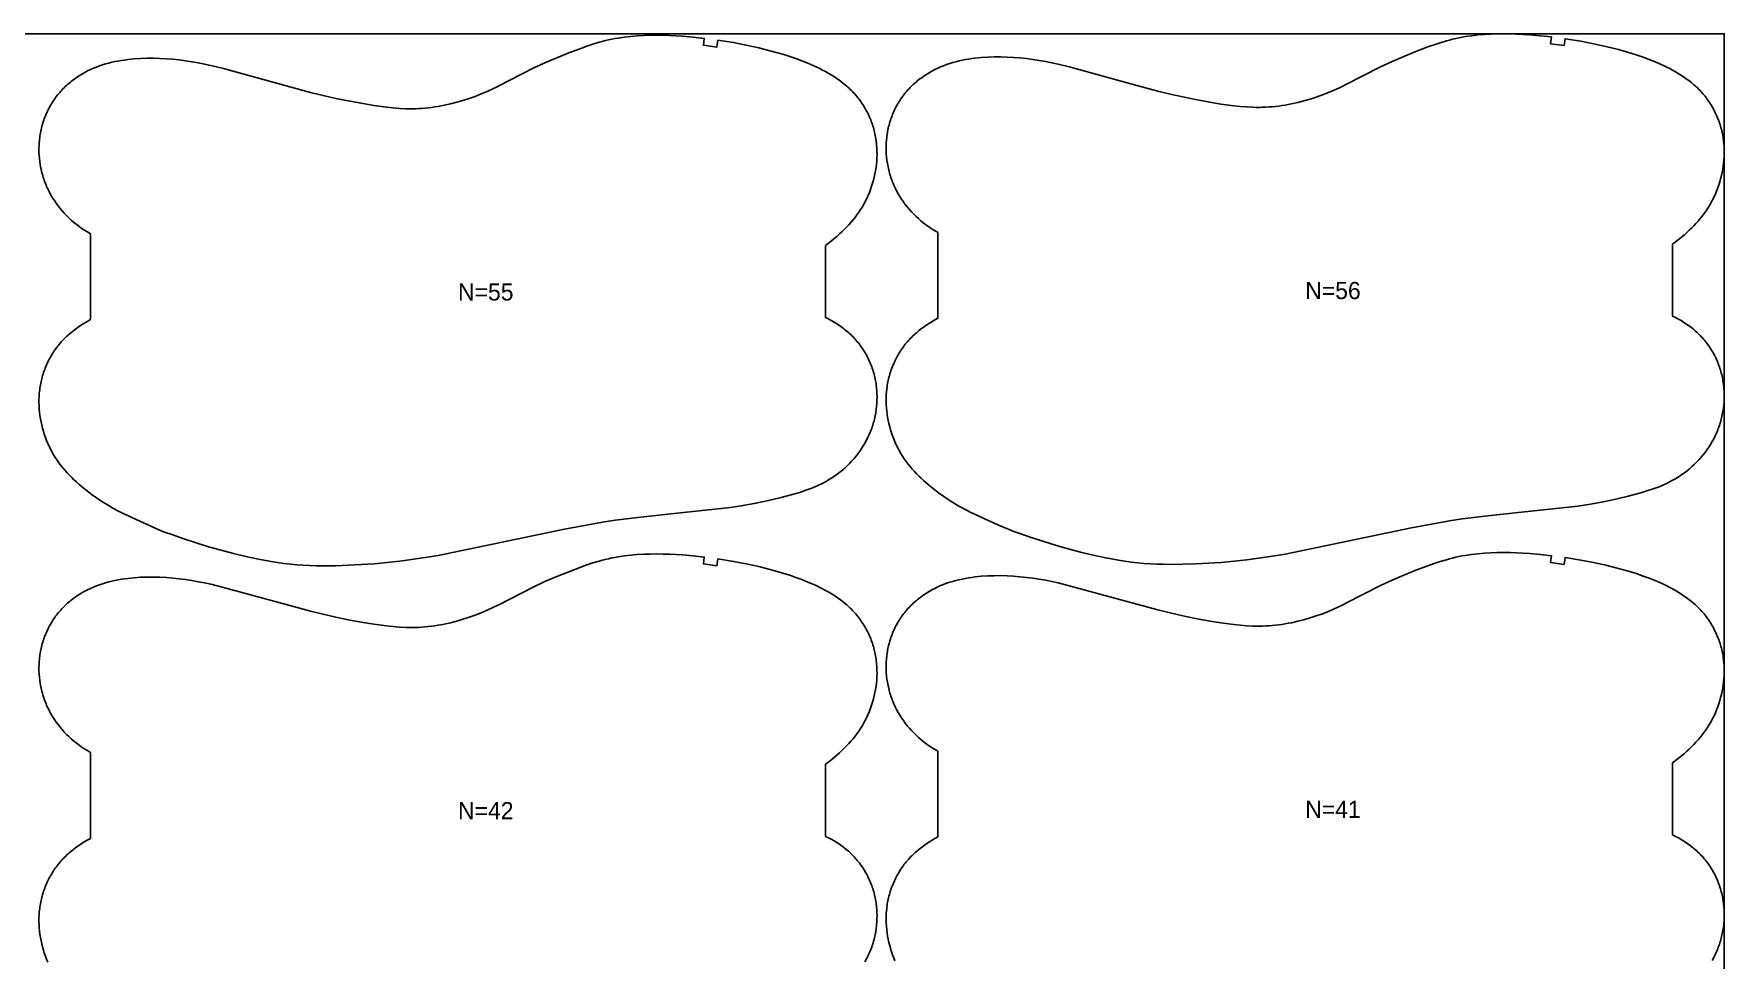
# Model space of a CAD drawing. Header units: inches. Extents: x 0 to 1973, y 0 to 1058.
# Drawn here: x 1480.8 to 1972.8, y 788.7 to 1058.3 of the extents above; entities that cross this region are included whole.
import ezdxf

# ---------------------------------------------------------------- set-up
doc = ezdxf.new("R2010")
doc.units = ezdxf.units.IN

msp = doc.modelspace()

# ---------------------------------------------------------------- linework, layer by layer
at = {"layer": '1'}
for points in [[(0.5, 0), (1972.8415, 0), (1972.8415, 1058.3472), (0.5, 1058.3472), (0.5, 0)], [(1959.0897, 998.082), (1957.8415, 997.1251), (1957.8415, 976.1554), (1958.6773, 975.7524), (1959.5091, 975.3176), (1960.3264, 974.8553), (1961.1278, 974.3658), (1961.912, 973.8492), (1962.2973, 973.5809), (1962.6778, 973.3058), (1963.0533, 973.0242), (1963.4237, 972.7359), (1963.7888, 972.441), (1964.1484, 972.1395), (1964.5024, 971.8316), (1964.8506, 971.5171), (1965.1929, 971.1962), (1965.529, 970.8688), (1965.8589, 970.5351), (1966.1824, 970.1951), (1966.4993, 969.8489), (1966.8096, 969.4968), (1967.1132, 969.1387), (1967.4099, 968.775), (1967.6996, 968.4057), (1967.9822, 968.0309), (1968.2576, 967.6508), (1968.5258, 967.2655), (1968.7864, 966.8751), (1969.0395, 966.4799), (1969.285, 966.0799), (1969.5227, 965.6752), (1969.7524, 965.2661), (1969.9742, 964.8525), (1970.1879, 964.4348), (1970.3934, 964.013), (1970.5908, 963.5873), (1970.7799, 963.1579), (1970.9609, 962.7249), (1971.1337, 962.2885), (1971.2982, 961.849), (1971.4545, 961.4064), (1971.6025, 960.961), (1971.7422, 960.5128), (1971.8735, 960.0621), (1971.9966, 959.6091), (1972.1113, 959.1539), (1972.2176, 958.6967), (1972.3155, 958.2376), (1972.405, 957.7769), (1972.4861, 957.3146), (1972.5588, 956.851), (1972.6231, 956.3862), (1972.6791, 955.9203), (1972.7268, 955.4534), (1972.7662, 954.9858), (1972.7973, 954.5175), (1972.8202, 954.0487), (1972.8415, 953.1102), (1972.8302, 952.1713), (1972.7866, 951.2333), (1972.7109, 950.2972), (1972.6033, 949.3641), (1972.464, 948.4354), (1972.2928, 947.5121), (1972.0899, 946.5955), (1971.9766, 946.14), (1971.8553, 945.6866), (1971.7261, 945.2355), (1971.589, 944.7868), (1971.444, 944.3406), (1971.2911, 943.8971), (1971.1303, 943.4565), (1970.9615, 943.0189), (1970.7849, 942.5843), (1970.6005, 942.1531), (1970.4085, 941.7251), (1970.2089, 941.3005), (1969.7876, 940.4621), (1969.3376, 939.6384), (1968.8597, 938.8302), (1968.3551, 938.0383), (1967.8245, 937.2633), (1967.269, 936.5061), (1966.6895, 935.7674), (1966.0867, 935.0477), (1965.4614, 934.3476), (1964.8142, 933.6677), (1964.1459, 933.0085), (1963.4572, 932.3707), (1962.7488, 931.7547), (1962.0214, 931.1612), (1961.2758, 930.5906), (1960.5128, 930.0433), (1959.7335, 929.5195), (1958.9387, 929.0195), (1958.1294, 928.5434), (1957.8415, 928.3854), (1957.3065, 928.0917), (1956.4709, 927.6644), (1955.6236, 927.2619), (1954.7656, 926.884), (1953.8979, 926.5288), (1953.0218, 926.1941), (1952.1383, 925.8778), (1950.3539, 925.2909), (1948.5538, 924.7503), (1944.931, 923.7591), (1941.2824, 922.8765), (1937.6083, 922.1005), (1933.9117, 921.4409), (1930.1965, 920.901), (1911.9764, 918.9063), (1904.0675, 918.0405), (1896.612, 917.1452), (1892.9028, 916.5647), (1881.8213, 914.5419), (1845.0537, 906.9162), (1841.3497, 906.3013), (1833.911, 905.2676), (1830.1801, 904.8446), (1826.4409, 904.5024), (1822.6952, 904.2391), (1818.9452, 904.05), (1815.1919, 903.9363), (1811.4366, 903.9063), (1809.5592, 903.9318), (1807.6829, 903.9901), (1805.808, 904.0852), (1803.9354, 904.2183), (1802.0661, 904.3902), (1800.2009, 904.6016), (1798.3405, 904.8527), (1796.4853, 905.1407), (1792.791, 905.8148), (1789.1191, 906.5998), (1785.4686, 907.4789), (1780.0765, 908.9343), (1778.2293, 909.4743), (1771.0722, 911.7482), (1767.5227, 912.977), (1765.7622, 913.6289), (1764.0161, 914.3158), (1762.2863, 915.0423), (1757.1545, 917.3648), (1753.8583, 918.9063), (1753.7507, 918.9567), (1752.0689, 919.7902), (1750.4129, 920.6708), (1749.5972, 921.1335), (1748.7901, 921.6114), (1747.2015, 922.6102), (1745.646, 923.6618), (1744.1228, 924.7609), (1743.8803, 924.9467), (1742.632, 925.9036), (1741.1786, 927.0925), (1740.4676, 927.7056), (1739.7682, 928.3316), (1739.0811, 928.9712), (1738.4069, 929.6249), (1737.7466, 930.2932), (1737.1017, 930.9763), (1736.4737, 931.6747), (1735.8643, 932.3888), (1735.275, 933.1189), (1734.7076, 933.8654), (1734.1635, 934.6286), (1733.6445, 935.4089), (1733.1518, 936.2064), (1732.6857, 937.0202), (1732.2461, 937.8491), (1731.833, 938.6922), (1731.4463, 939.5481), (1731.0859, 940.4158), (1730.752, 941.2942), (1730.4443, 942.182), (1730.1629, 943.0783), (1729.9082, 943.9823), (1729.6805, 944.8932), (1729.4803, 945.8103), (1729.3081, 946.7329), (1729.1641, 947.6603), (1729.049, 948.5917), (1728.963, 949.5264), (1728.9066, 950.4637), (1728.8803, 951.4024), (1728.8847, 952.3414), (1728.9203, 953.2796), (1728.9877, 954.2158), (1729.0335, 954.6827), (1729.0874, 955.1488), (1729.1496, 955.6137), (1729.22, 956.0774), (1729.2987, 956.5398), (1729.3859, 957.0006), (1729.4815, 957.4598), (1729.5856, 957.9172), (1729.698, 958.3727), (1729.8188, 958.826), (1729.9478, 959.2771), (1730.085, 959.7259), (1730.2303, 960.1721), (1730.3837, 960.6157), (1730.5452, 961.0565), (1730.7146, 961.4943), (1730.8919, 961.929), (1731.077, 962.3605), (1731.27, 962.7886), (1731.4707, 963.2132), (1731.6791, 963.6341), (1731.8951, 964.0512), (1732.1186, 964.4644), (1732.3497, 964.8734), (1732.5881, 965.2782), (1732.8339, 965.6785), (1733.087, 966.0743), (1733.3472, 966.4653), (1733.6145, 966.8514), (1733.8888, 967.2325), (1734.1701, 967.6083), (1734.4583, 967.9788), (1734.7532, 968.3437), (1735.0549, 968.703), (1735.3632, 969.0564), (1735.678, 969.4038), (1735.9994, 969.745), (1736.3271, 970.0799), (1736.6612, 970.4084), (1737.0013, 970.7306), (1737.3473, 971.0465), (1737.6989, 971.3563), (1738.418, 971.958), (1739.1567, 972.5368), (1739.9131, 973.0937), (1740.6853, 973.6295), (1741.4714, 974.1454), (1742.2695, 974.6423), (1743.0778, 975.121), (1743.8803, 975.5736), (1743.8803, 1000.5638), (1743.5924, 1000.7218), (1742.7831, 1001.1979), (1741.9883, 1001.6979), (1741.2089, 1002.2217), (1740.446, 1002.769), (1739.7004, 1003.3396), (1738.973, 1003.9331), (1738.2646, 1004.5491), (1737.5758, 1005.1869), (1736.9075, 1005.8461), (1736.2604, 1006.526), (1735.635, 1007.2261), (1735.0323, 1007.9458), (1734.4528, 1008.6845), (1733.8973, 1009.4417), (1733.3667, 1010.2167), (1732.862, 1011.0086), (1732.3842, 1011.8168), (1731.9342, 1012.6405), (1731.5129, 1013.4789), (1731.3133, 1013.9035), (1731.1212, 1014.3315), (1730.9368, 1014.7627), (1730.7602, 1015.1973), (1730.5915, 1015.6349), (1730.4307, 1016.0755), (1730.2778, 1016.519), (1730.1327, 1016.9652), (1729.9956, 1017.4139), (1729.8665, 1017.865), (1729.7452, 1018.3184), (1729.6318, 1018.7739), (1729.429, 1019.6905), (1729.2578, 1020.6138), (1729.1184, 1021.5425), (1729.0109, 1022.4756), (1728.9352, 1023.4117), (1728.8916, 1024.3497), (1728.8803, 1025.2886), (1728.9016, 1026.2271), (1728.9245, 1026.6959), (1728.9556, 1027.1642), (1728.995, 1027.6318), (1729.0426, 1028.0987), (1729.0986, 1028.5646), (1729.1629, 1029.0294), (1729.2356, 1029.493), (1729.3167, 1029.9553), (1729.4062, 1030.416), (1729.5042, 1030.8751), (1729.6105, 1031.3323), (1729.7252, 1031.7875), (1729.8482, 1032.2405), (1729.9796, 1032.6912), (1730.1193, 1033.1394), (1730.2673, 1033.5848), (1730.4236, 1034.0274), (1730.5881, 1034.4669), (1730.7608, 1034.9033), (1730.9418, 1035.3363), (1731.131, 1035.7657), (1731.3284, 1036.1914), (1731.5339, 1036.6132), (1731.7475, 1037.0309), (1731.9693, 1037.4445), (1732.1991, 1037.8536), (1732.4368, 1038.2583), (1732.6822, 1038.6583), (1732.9353, 1039.0535), (1733.196, 1039.4439), (1733.4641, 1039.8292), (1733.7395, 1040.2093), (1734.0222, 1040.5841), (1734.3119, 1040.9534), (1734.6086, 1041.3171), (1734.9121, 1041.6752), (1735.2225, 1042.0273), (1735.5394, 1042.3735), (1735.8629, 1042.7135), (1736.1927, 1043.0472), (1736.5289, 1043.3746), (1736.8711, 1043.6955), (1737.2194, 1044.01), (1737.5734, 1044.3179), (1737.933, 1044.6194), (1738.2981, 1044.9143), (1738.6685, 1045.2026), (1739.044, 1045.4842), (1739.4245, 1045.7593), (1739.8097, 1046.0276), (1740.594, 1046.5442), (1741.3954, 1047.0337), (1742.2126, 1047.496), (1743.0444, 1047.9308), (1743.8897, 1048.3383), (1744.7475, 1048.719), (1745.6166, 1049.073), (1746.4961, 1049.4007), (1747.3849, 1049.7024), (1748.282, 1049.9783), (1749.1864, 1050.2289), (1750.097, 1050.4544), (1751.0132, 1050.6562), (1751.9342, 1050.8353), (1752.8596, 1050.9931), (1753.7884, 1051.1309), (1754.7202, 1051.2499), (1756.5899, 1051.4367), (1758.464, 1051.5621), (1760.3403, 1051.6288), (1762.2173, 1051.6378), (1764.0935, 1051.5902), (1765.9676, 1051.4877), (1767.8385, 1051.3339), (1769.7055, 1051.1333), (1771.5679, 1050.89), (1773.4246, 1050.6076), (1775.2747, 1050.2861), (1777.1172, 1049.9249), (1778.9509, 1049.5233), (1782.5926, 1048.6114), (1801.8986, 1043.3472), (1807.9524, 1041.6965), (1811.5983, 1040.7976), (1815.2602, 1039.9664), (1818.9381, 1039.2092), (1822.6297, 1038.5226), (1826.3337, 1037.9089), (1830.0542, 1037.4026), (1831.9221, 1037.2039), (1833.7942, 1037.0533), (1835.6689, 1036.9613), (1836.6068, 1036.9405), (1837.5449, 1036.9384), (1838.483, 1036.9559), (1839.4206, 1036.9929), (1840.3575, 1037.0491), (1841.2932, 1037.1241), (1842.2274, 1037.2176), (1843.1596, 1037.329), (1844.0896, 1037.4582), (1845.017, 1037.6046), (1845.9413, 1037.768), (1846.8625, 1037.9478), (1848.6949, 1038.3549), (1850.5133, 1038.8222), (1852.3167, 1039.3458), (1854.1039, 1039.9227), (1855.873, 1040.5523), (1857.6219, 1041.235), (1859.3484, 1041.9708), (1861.0519, 1042.7577), (1862.2527, 1043.3472), (1862.7369, 1043.5849), (1872.764, 1048.7205), (1876.1713, 1050.2974), (1879.6203, 1051.7828), (1883.0995, 1053.194), (1886.6115, 1054.5233), (1888.3821, 1055.151), (1890.1646, 1055.7423), (1891.9614, 1056.285), (1892.8658, 1056.5343), (1893.7746, 1056.7669), (1894.688, 1056.9815), (1895.6055, 1057.1782), (1896.5269, 1057.3576), (1897.4516, 1057.5201), (1899.3093, 1057.7963), (1901.1751, 1058.0104), (1903.046, 1058.1667), (1904.9203, 1058.2707), (1906.7969, 1058.3289), (1908.6746, 1058.3472), (1910.5522, 1058.3308), (1912.429, 1058.2801), (1914.3044, 1058.1942), (1916.1775, 1058.0726), (1919.3667, 1057.7858), (1922.5488, 1057.4213), (1922.3029, 1055.4364), (1926.2319, 1054.9148), (1926.514, 1056.8948), (1931.0725, 1056.1776), (1934.7615, 1055.4776), (1938.4276, 1054.6662), (1942.0667, 1053.7425), (1945.6746, 1052.702), (1947.4652, 1052.1354), (1949.2434, 1051.5321), (1951.006, 1050.8861), (1952.7495, 1050.1912), (1954.4702, 1049.4417), (1955.3206, 1049.045), (1956.1638, 1048.633), (1956.9991, 1048.2051), (1957.826, 1047.7607), (1958.6439, 1047.2994), (1959.4523, 1046.8207), (1960.2504, 1046.3238), (1961.0365, 1045.8079), (1961.8087, 1045.2721), (1962.565, 1044.7152), (1963.3037, 1044.1364), (1964.0228, 1043.5347), (1964.3745, 1043.2249), (1964.7204, 1042.909), (1965.0606, 1042.5868), (1965.3946, 1042.2583), (1965.7224, 1041.9234), (1966.0437, 1041.5822), (1966.3586, 1041.2348), (1966.6669, 1040.8814), (1966.9685, 1040.5221), (1967.2635, 1040.1572), (1967.5516, 1039.7867), (1967.8329, 1039.4109), (1968.1073, 1039.0298), (1968.3746, 1038.6437), (1968.6348, 1038.2527), (1968.8879, 1037.8569), (1969.1336, 1037.4566), (1969.3721, 1037.0518), (1969.6031, 1036.6428), (1969.8267, 1036.2296), (1970.0427, 1035.8125), (1970.2511, 1035.3916), (1970.4518, 1034.967), (1970.6447, 1034.5389), (1970.8299, 1034.1074), (1971.0072, 1033.6727), (1971.1766, 1033.2349), (1971.338, 1032.7941), (1971.4915, 1032.3505), (1971.6368, 1031.9043), (1971.774, 1031.4555), (1971.903, 1031.0044), (1972.0237, 1030.5511), (1972.1362, 1030.0956), (1972.2402, 1029.6382), (1972.3359, 1029.179), (1972.423, 1028.7182), (1972.5018, 1028.2558), (1972.5722, 1027.7921), (1972.6343, 1027.3272), (1972.6883, 1026.8611), (1972.734, 1026.3942), (1972.8014, 1025.458), (1972.837, 1024.5198), (1972.8415, 1023.5808), (1972.8152, 1022.6421), (1972.7588, 1021.7048), (1972.6728, 1020.7701), (1972.5576, 1019.8387), (1972.4137, 1018.9113), (1972.2414, 1017.9887), (1972.0413, 1017.0716), (1971.8136, 1016.1607), (1971.5589, 1015.2568), (1971.2775, 1014.3604), (1970.9698, 1013.4726), (1970.6358, 1012.5942), (1970.2755, 1011.7265), (1969.8888, 1010.8706), (1969.4757, 1010.0275), (1969.0361, 1009.1986), (1968.57, 1008.3848), (1968.0773, 1007.5873), (1967.5582, 1006.807), (1967.0142, 1006.0438), (1966.4467, 1005.2973), (1965.8575, 1004.5672), (1965.248, 1003.8531), (1964.6201, 1003.1547), (1963.9751, 1002.4716), (1963.3148, 1001.8033), (1962.6407, 1001.1496), (1961.9535, 1000.51), (1961.2541, 999.884), (1959.0897, 998.082)], [(1712.4694, 997.6757), (1711.2212, 996.7188), (1711.2212, 975.7491), (1712.057, 975.346), (1712.8888, 974.9112), (1713.7061, 974.449), (1714.5075, 973.9595), (1715.2917, 973.4429), (1715.677, 973.1745), (1716.0575, 972.8995), (1716.433, 972.6178), (1716.8034, 972.3295), (1717.1685, 972.0346), (1717.5281, 971.7332), (1717.8821, 971.4252), (1718.2303, 971.1108), (1718.5726, 970.7899), (1718.9087, 970.4625), (1719.2386, 970.1288), (1719.5621, 969.7887), (1719.879, 969.4426), (1720.1893, 969.0904), (1720.4929, 968.7324), (1720.7896, 968.3687), (1721.0793, 967.9993), (1721.3619, 967.6245), (1721.6373, 967.2444), (1721.9054, 966.8591), (1722.1661, 966.4688), (1722.4192, 966.0736), (1722.6647, 965.6735), (1722.9024, 965.2689), (1723.1321, 964.8597), (1723.3539, 964.4462), (1723.5676, 964.0284), (1723.7731, 963.6066), (1723.9705, 963.1809), (1724.1596, 962.7515), (1724.3406, 962.3186), (1724.5134, 961.8822), (1724.6779, 961.4427), (1724.8342, 961.0001), (1724.9822, 960.5546), (1725.1219, 960.1065), (1725.2532, 959.6558), (1725.3763, 959.2028), (1725.491, 958.7476), (1725.5973, 958.2903), (1725.6952, 957.8313), (1725.7847, 957.3705), (1725.8658, 956.9083), (1725.9385, 956.4447), (1726.0028, 955.9798), (1726.0588, 955.5139), (1726.1065, 955.0471), (1726.1459, 954.5794), (1726.177, 954.1112), (1726.1999, 953.6424), (1726.2212, 952.7038), (1726.2099, 951.765), (1726.1663, 950.8269), (1726.0906, 949.8908), (1725.983, 948.9578), (1725.8437, 948.0291), (1725.6725, 947.1058), (1725.4696, 946.1891), (1725.3563, 945.7337), (1725.235, 945.2803), (1725.1058, 944.8292), (1724.9687, 944.3805), (1724.8237, 943.9343), (1724.6708, 943.4908), (1724.51, 943.0502), (1724.3412, 942.6125), (1724.1646, 942.178), (1723.9802, 941.7467), (1723.7882, 941.3188), (1723.5886, 940.8942), (1723.1673, 940.0557), (1722.7172, 939.232), (1722.2394, 938.4238), (1721.7347, 937.6319), (1721.2042, 936.857), (1720.6487, 936.0998), (1720.0692, 935.3611), (1719.4664, 934.6414), (1718.8411, 933.9413), (1718.1939, 933.2614), (1717.5256, 932.6022), (1716.8369, 931.9644), (1716.1285, 931.3484), (1715.4011, 930.7549), (1714.6555, 930.1843), (1713.8925, 929.637), (1713.1132, 929.1132), (1712.3184, 928.6131), (1711.5091, 928.1371), (1711.2212, 927.979), (1710.6862, 927.6853), (1709.8506, 927.2581), (1709.0033, 926.8555), (1708.1453, 926.4776), (1707.2776, 926.1224), (1706.4015, 925.7878), (1705.518, 925.4714), (1703.7336, 924.8846), (1701.9335, 924.344), (1698.3107, 923.3528), (1694.6621, 922.4701), (1690.988, 921.6941), (1687.2914, 921.0345), (1683.5762, 920.4947), (1665.3561, 918.5), (1657.4472, 917.6341), (1649.9917, 916.7389), (1646.2825, 916.1584), (1635.201, 914.1356), (1598.4334, 906.5098), (1594.7294, 905.895), (1587.2907, 904.8612), (1583.5598, 904.4382), (1579.8206, 904.0961), (1576.0749, 903.8327), (1572.3249, 903.6436), (1568.5716, 903.53), (1564.8163, 903.5), (1562.9389, 903.5254), (1561.0625, 903.5838), (1559.1877, 903.6788), (1557.3151, 903.8119), (1555.4458, 903.9839), (1553.5806, 904.1953), (1551.7202, 904.4463), (1549.865, 904.7344), (1546.1707, 905.4085), (1542.4988, 906.1935), (1538.8483, 907.0725), (1533.4562, 908.528), (1531.609, 909.068), (1524.4519, 911.3419), (1520.9024, 912.5707), (1519.1419, 913.2225), (1517.3958, 913.9095), (1515.666, 914.6359), (1510.5342, 916.9585), (1507.238, 918.5), (1507.1304, 918.5503), (1505.4486, 919.3839), (1503.7926, 920.2645), (1502.9769, 920.7271), (1502.1698, 921.205), (1500.5812, 922.2038), (1499.0257, 923.2554), (1497.5025, 924.3545), (1497.26, 924.5404), (1496.0117, 925.4973), (1494.5583, 926.6862), (1493.8473, 927.2992), (1493.1479, 927.9253), (1492.4608, 928.5649), (1491.7866, 929.2186), (1491.1263, 929.8868), (1490.4814, 930.57), (1489.8534, 931.2684), (1489.244, 931.9825), (1488.6547, 932.7126), (1488.0873, 933.4591), (1487.5432, 934.2223), (1487.0242, 935.0025), (1486.5315, 935.8), (1486.0654, 936.6138), (1485.6258, 937.4428), (1485.2126, 938.2858), (1484.826, 939.1418), (1484.4656, 940.0095), (1484.1317, 940.8878), (1483.824, 941.7757), (1483.5426, 942.672), (1483.2879, 943.576), (1483.0602, 944.4869), (1482.86, 945.404), (1482.6878, 946.3266), (1482.5438, 947.2539), (1482.4287, 948.1853), (1482.3427, 949.1201), (1482.2863, 950.0574), (1482.26, 950.9961), (1482.2644, 951.9351), (1482.3, 952.8733), (1482.3674, 953.8094), (1482.4132, 954.2764), (1482.4671, 954.7424), (1482.5293, 955.2074), (1482.5997, 955.6711), (1482.6784, 956.1335), (1482.7656, 956.5943), (1482.8612, 957.0535), (1482.9653, 957.5109), (1483.0777, 957.9663), (1483.1985, 958.4197), (1483.3275, 958.8708), (1483.4647, 959.3196), (1483.61, 959.7658), (1483.7634, 960.2094), (1483.9249, 960.6501), (1484.0943, 961.0879), (1484.2716, 961.5227), (1484.4567, 961.9541), (1484.6497, 962.3823), (1484.8504, 962.8068), (1485.0588, 963.2278), (1485.2748, 963.6449), (1485.4983, 964.058), (1485.7294, 964.4671), (1485.9678, 964.8718), (1486.2136, 965.2722), (1486.4666, 965.6679), (1486.7269, 966.059), (1486.9942, 966.4451), (1487.2685, 966.8261), (1487.5498, 967.202), (1487.838, 967.5724), (1488.1329, 967.9374), (1488.4346, 968.2966), (1488.7429, 968.65), (1489.0577, 968.9974), (1489.3791, 969.3387), (1489.7068, 969.6736), (1490.0409, 970.0021), (1490.381, 970.3242), (1490.727, 970.6401), (1491.0786, 970.9499), (1491.7977, 971.5517), (1492.5364, 972.1305), (1493.2928, 972.6873), (1494.065, 973.2232), (1494.8511, 973.7391), (1495.6492, 974.2359), (1496.4575, 974.7147), (1497.26, 975.1673), (1497.26, 1000.1575), (1496.9721, 1000.3155), (1496.1628, 1000.7915), (1495.368, 1001.2916), (1494.5886, 1001.8154), (1493.8257, 1002.3627), (1493.0801, 1002.9333), (1492.3527, 1003.5268), (1491.6443, 1004.1428), (1490.9555, 1004.7806), (1490.2872, 1005.4398), (1489.6401, 1006.1197), (1489.0147, 1006.8198), (1488.412, 1007.5395), (1487.8324, 1008.2782), (1487.277, 1009.0354), (1486.7464, 1009.8103), (1486.2417, 1010.6023), (1485.7639, 1011.4104), (1485.3139, 1012.2341), (1484.8925, 1013.0726), (1484.693, 1013.4972), (1484.5009, 1013.9251), (1484.3165, 1014.3564), (1484.1399, 1014.7909), (1483.9712, 1015.2286), (1483.8104, 1015.6692), (1483.6574, 1016.1127), (1483.5124, 1016.5589), (1483.3753, 1017.0076), (1483.2461, 1017.4587), (1483.1249, 1017.9121), (1483.0115, 1018.3675), (1482.8086, 1019.2842), (1482.6375, 1020.2075), (1482.4981, 1021.1362), (1482.3906, 1022.0692), (1482.3149, 1023.0053), (1482.2713, 1023.9434), (1482.26, 1024.8822), (1482.2813, 1025.8208), (1482.3042, 1026.2896), (1482.3353, 1026.7578), (1482.3747, 1027.2255), (1482.4223, 1027.6923), (1482.4783, 1028.1582), (1482.5426, 1028.6231), (1482.6153, 1029.0867), (1482.6964, 1029.5489), (1482.7859, 1030.0097), (1482.8839, 1030.4687), (1482.9902, 1030.926), (1483.1049, 1031.3812), (1483.2279, 1031.8342), (1483.3593, 1032.2849), (1483.499, 1032.733), (1483.647, 1033.1785), (1483.8033, 1033.6211), (1483.9678, 1034.0606), (1484.1405, 1034.497), (1484.3215, 1034.9299), (1484.5107, 1035.3593), (1484.7081, 1035.785), (1484.9136, 1036.2068), (1485.1272, 1036.6246), (1485.349, 1037.0381), (1485.5788, 1037.4473), (1485.8165, 1037.8519), (1486.0619, 1038.252), (1486.315, 1038.6472), (1486.5757, 1039.0375), (1486.8438, 1039.4228), (1487.1192, 1039.8029), (1487.4019, 1040.1777), (1487.6916, 1040.5471), (1487.9883, 1040.9108), (1488.2918, 1041.2688), (1488.6022, 1041.621), (1488.9191, 1041.9671), (1489.2426, 1042.3072), (1489.5724, 1042.6409), (1489.9086, 1042.9683), (1490.2508, 1043.2892), (1490.5991, 1043.6037), (1490.9531, 1043.9116), (1491.3127, 1044.213), (1491.6778, 1044.5079), (1492.0482, 1044.7962), (1492.4237, 1045.0779), (1492.8042, 1045.3529), (1493.1894, 1045.6213), (1493.9737, 1046.1379), (1494.7751, 1046.6274), (1495.5923, 1047.0896), (1496.4241, 1047.5244), (1497.2694, 1047.932), (1498.1272, 1048.3127), (1498.9963, 1048.6667), (1499.8758, 1048.9944), (1500.7646, 1049.2961), (1501.6617, 1049.572), (1502.5661, 1049.8225), (1503.4767, 1050.0481), (1504.3929, 1050.2498), (1505.3139, 1050.429), (1506.2392, 1050.5868), (1507.1681, 1050.7246), (1508.0999, 1050.8436), (1509.9696, 1051.0304), (1511.8437, 1051.1558), (1513.72, 1051.2225), (1515.597, 1051.2314), (1517.4732, 1051.1839), (1519.3473, 1051.0813), (1521.2182, 1050.9276), (1523.0852, 1050.7269), (1524.9475, 1050.4837), (1526.8043, 1050.2012), (1528.6544, 1049.8798), (1530.4969, 1049.5186), (1532.3306, 1049.117), (1535.9723, 1048.205), (1555.2783, 1042.9409), (1561.3321, 1041.2902), (1564.978, 1040.3913), (1568.6399, 1039.5601), (1572.3178, 1038.8029), (1576.0094, 1038.1163), (1579.7134, 1037.5026), (1583.4339, 1036.9963), (1585.3018, 1036.7976), (1587.1738, 1036.647), (1589.0486, 1036.5549), (1589.9865, 1036.5342), (1590.9246, 1036.532), (1591.8627, 1036.5495), (1592.8003, 1036.5866), (1593.7372, 1036.6428), (1594.6729, 1036.7178), (1595.6071, 1036.8112), (1596.5393, 1036.9227), (1597.4693, 1037.0519), (1598.3967, 1037.1983), (1599.321, 1037.3617), (1600.2422, 1037.5415), (1602.0746, 1037.9486), (1603.893, 1038.4158), (1605.6964, 1038.9395), (1607.4836, 1039.5163), (1609.2527, 1040.146), (1611.0016, 1040.8287), (1612.7281, 1041.5644), (1614.4316, 1042.3514), (1615.6324, 1042.9409), (1616.1166, 1043.1786), (1626.1437, 1048.3141), (1629.551, 1049.8911), (1633, 1051.3764), (1636.4792, 1052.7877), (1639.9912, 1054.117), (1641.7618, 1054.7446), (1643.5443, 1055.336), (1645.3411, 1055.8787), (1646.2455, 1056.128), (1647.1543, 1056.3605), (1648.0677, 1056.5751), (1648.9852, 1056.7719), (1649.9066, 1056.9513), (1650.8313, 1057.1138), (1652.689, 1057.39), (1654.5548, 1057.6041), (1656.4257, 1057.7603), (1658.3, 1057.8644), (1660.1766, 1057.9225), (1662.0543, 1057.9409), (1663.9319, 1057.9245), (1665.8087, 1057.8737), (1667.6841, 1057.7879), (1669.5572, 1057.6663), (1672.7464, 1057.3795), (1675.9285, 1057.0149), (1675.6826, 1055.0301), (1679.6116, 1054.5084), (1679.8937, 1056.4884), (1684.4522, 1055.7713), (1688.1412, 1055.0712), (1691.8073, 1054.2599), (1695.4464, 1053.3362), (1699.0543, 1052.2957), (1700.8449, 1051.729), (1702.6231, 1051.1258), (1704.3857, 1050.4798), (1706.1292, 1049.7849), (1707.8498, 1049.0354), (1708.7003, 1048.6387), (1709.5435, 1048.2266), (1710.3788, 1047.7987), (1711.2057, 1047.3544), (1712.0236, 1046.8931), (1712.832, 1046.4143), (1713.6301, 1045.9175), (1714.4162, 1045.4016), (1715.1883, 1044.8657), (1715.9447, 1044.3089), (1716.6834, 1043.7301), (1717.4025, 1043.1283), (1717.7541, 1042.8185), (1718.1001, 1042.5026), (1718.4403, 1042.1805), (1718.7743, 1041.852), (1719.1021, 1041.5171), (1719.4234, 1041.1758), (1719.7383, 1040.8284), (1720.0466, 1040.475), (1720.3482, 1040.1158), (1720.6432, 1039.7509), (1720.9313, 1039.3804), (1721.2126, 1039.0045), (1721.487, 1038.6235), (1721.7543, 1038.2374), (1722.0145, 1037.8463), (1722.2675, 1037.4506), (1722.5133, 1037.0502), (1722.7518, 1036.6455), (1722.9828, 1036.2364), (1723.2064, 1035.8233), (1723.4224, 1035.4062), (1723.6308, 1034.9852), (1723.8315, 1034.5607), (1724.0244, 1034.1325), (1724.2096, 1033.7011), (1724.3869, 1033.2663), (1724.5563, 1032.8285), (1724.7177, 1032.3878), (1724.8711, 1031.9442), (1725.0165, 1031.498), (1725.1537, 1031.0492), (1725.2827, 1030.5981), (1725.4034, 1030.1447), (1725.5158, 1029.6893), (1725.6199, 1029.2319), (1725.7156, 1028.7727), (1725.8027, 1028.3119), (1725.8815, 1027.8495), (1725.9519, 1027.3858), (1726.014, 1026.9208), (1726.0679, 1026.4548), (1726.1137, 1025.9878), (1726.1811, 1025.0517), (1726.2167, 1024.1135), (1726.2212, 1023.1745), (1726.1949, 1022.2358), (1726.1385, 1021.2985), (1726.0525, 1020.3637), (1725.9373, 1019.4323), (1725.7934, 1018.505), (1725.6211, 1017.5824), (1725.421, 1016.6653), (1725.1933, 1015.7544), (1724.9386, 1014.8504), (1724.6572, 1013.9541), (1724.3495, 1013.0662), (1724.0155, 1012.1879), (1723.6552, 1011.3202), (1723.2685, 1010.4642), (1722.8554, 1009.6212), (1722.4158, 1008.7922), (1721.9497, 1007.9784), (1721.457, 1007.1809), (1720.9379, 1006.4007), (1720.3939, 1005.6375), (1719.8264, 1004.891), (1719.2372, 1004.1609), (1718.6277, 1003.4468), (1717.9998, 1002.7484), (1717.3548, 1002.0652), (1716.6945, 1001.397), (1716.0204, 1000.7433), (1715.3332, 1000.1037), (1714.6338, 999.4776), (1712.4694, 997.6757)]]:
    msp.add_lwpolyline(points, close=True, dxfattribs=at)
for points in [[(1484.826, 788.1418), (1484.4656, 789.0095), (1484.1317, 789.8878), (1483.824, 790.7757), (1483.5426, 791.672), (1483.2879, 792.576), (1483.0602, 793.4869), (1482.86, 794.404), (1482.6878, 795.3266), (1482.5438, 796.2539), (1482.4287, 797.1853), (1482.3427, 798.1201), (1482.2863, 799.0574), (1482.26, 799.9961), (1482.2644, 800.9351), (1482.3, 801.8733), (1482.3674, 802.8094), (1482.4132, 803.2764), (1482.4671, 803.7424), (1482.5293, 804.2074), (1482.5997, 804.6711), (1482.6784, 805.1335), (1482.7656, 805.5943), (1482.8612, 806.0535), (1482.9653, 806.5109), (1483.0777, 806.9663), (1483.1985, 807.4197), (1483.3275, 807.8708), (1483.4647, 808.3196), (1483.61, 808.7658), (1483.7634, 809.2094), (1483.9249, 809.6501), (1484.0943, 810.0879), (1484.2716, 810.5227), (1484.4567, 810.9541), (1484.6497, 811.3823), (1484.8504, 811.8068), (1485.0588, 812.2278), (1485.2748, 812.6449), (1485.4983, 813.058), (1485.7294, 813.4671), (1485.9678, 813.8718), (1486.2136, 814.2722), (1486.4666, 814.6679), (1486.7269, 815.059), (1486.9942, 815.4451), (1487.2685, 815.8261), (1487.5498, 816.202), (1487.838, 816.5724), (1488.1329, 816.9374), (1488.4346, 817.2966), (1488.7429, 817.65), (1489.0577, 817.9974), (1489.3791, 818.3387), (1489.7068, 818.6736), (1490.0409, 819.0021), (1490.381, 819.3242), (1490.727, 819.6401), (1491.0786, 819.9499), (1491.7977, 820.5517), (1492.5364, 821.1305), (1493.2928, 821.6873), (1494.065, 822.2232), (1494.8511, 822.7391), (1495.6492, 823.2359), (1496.4575, 823.7147), (1497.26, 824.1673), (1497.26, 849.1575), (1496.9721, 849.3155), (1496.1628, 849.7915), (1495.368, 850.2916), (1494.5886, 850.8154), (1493.8257, 851.3627), (1493.0801, 851.9333), (1492.3527, 852.5268), (1491.6443, 853.1428), (1490.9555, 853.7806), (1490.2872, 854.4398), (1489.6401, 855.1197), (1489.0147, 855.8198), (1488.412, 856.5395), (1487.8324, 857.2782), (1487.277, 858.0354), (1486.7464, 858.8103), (1486.2417, 859.6023), (1485.7639, 860.4104), (1485.3139, 861.2341), (1484.8925, 862.0726), (1484.693, 862.4972), (1484.5009, 862.9251), (1484.3165, 863.3564), (1484.1399, 863.7909), (1483.9712, 864.2286), (1483.8104, 864.6692), (1483.6574, 865.1127), (1483.5124, 865.5589), (1483.3753, 866.0076), (1483.2461, 866.4587), (1483.1249, 866.9121), (1483.0115, 867.3675), (1482.8086, 868.2842), (1482.6375, 869.2075), (1482.4981, 870.1362), (1482.3906, 871.0692), (1482.3149, 872.0053), (1482.2713, 872.9434), (1482.26, 873.8822), (1482.2813, 874.8208), (1482.3042, 875.2896), (1482.3353, 875.7578), (1482.3747, 876.2255), (1482.4223, 876.6923), (1482.4783, 877.1582), (1482.5426, 877.6231), (1482.6153, 878.0867), (1482.6964, 878.5489), (1482.7859, 879.0097), (1482.8839, 879.4687), (1482.9902, 879.926), (1483.1049, 880.3812), (1483.2279, 880.8342), (1483.3593, 881.2849), (1483.499, 881.733), (1483.647, 882.1785), (1483.8033, 882.6211), (1483.9678, 883.0606), (1484.1405, 883.497), (1484.3215, 883.9299), (1484.5107, 884.3593), (1484.7081, 884.785), (1484.9136, 885.2068), (1485.1272, 885.6246), (1485.349, 886.0381), (1485.5788, 886.4473), (1485.8165, 886.8519), (1486.0619, 887.252), (1486.315, 887.6472), (1486.5757, 888.0375), (1486.8438, 888.4228), (1487.1192, 888.8029), (1487.4019, 889.1777), (1487.6916, 889.5471), (1487.9883, 889.9108), (1488.2918, 890.2688), (1488.6022, 890.621), (1488.9191, 890.9671), (1489.2426, 891.3072), (1489.5724, 891.6409), (1489.9086, 891.9683), (1490.2508, 892.2892), (1490.5991, 892.6037), (1490.9531, 892.9116), (1491.3127, 893.213), (1491.6778, 893.5079), (1492.0482, 893.7962), (1492.4237, 894.0779), (1492.8042, 894.3529), (1493.1894, 894.6213), (1493.9737, 895.1379), (1494.7751, 895.6274), (1495.5923, 896.0896), (1496.4241, 896.5244), (1497.2694, 896.932), (1498.1272, 897.3127), (1498.9963, 897.6667), (1499.8758, 897.9944), (1500.7646, 898.2961), (1501.6617, 898.572), (1502.5661, 898.8225), (1503.4767, 899.0481), (1504.3929, 899.2498), (1505.3139, 899.429), (1506.2392, 899.5868), (1507.1681, 899.7246), (1508.0999, 899.8436), (1509.9696, 900.0304), (1511.8437, 900.1558), (1513.72, 900.2225), (1515.597, 900.2314), (1517.4732, 900.1839), (1519.3473, 900.0813), (1521.2182, 899.9276), (1523.0852, 899.7269), (1524.9475, 899.4837), (1526.8043, 899.2012), (1528.6544, 898.8798), (1530.4969, 898.5186), (1532.3306, 898.117), (1535.9723, 897.205), (1555.2783, 891.9409), (1561.3321, 890.2902), (1564.978, 889.3913), (1568.6399, 888.5601), (1572.3178, 887.8029), (1576.0094, 887.1163), (1579.7134, 886.5026), (1583.4339, 885.9963), (1585.3018, 885.7976), (1587.1738, 885.647), (1589.0486, 885.5549), (1589.9865, 885.5342), (1590.9246, 885.532), (1591.8627, 885.5495), (1592.8003, 885.5866), (1593.7372, 885.6428), (1594.6729, 885.7178), (1595.6071, 885.8112), (1596.5393, 885.9227), (1597.4693, 886.0519), (1598.3967, 886.1983), (1599.321, 886.3617), (1600.2422, 886.5415), (1602.0746, 886.9486), (1603.893, 887.4158), (1605.6964, 887.9395), (1607.4836, 888.5163), (1609.2527, 889.146), (1611.0016, 889.8287), (1612.7281, 890.5644), (1614.4316, 891.3514), (1615.6324, 891.9409), (1616.1166, 892.1786), (1626.1437, 897.3141), (1629.551, 898.8911), (1633, 900.3764), (1636.4792, 901.7877), (1639.9912, 903.117), (1641.7618, 903.7446), (1643.5443, 904.336), (1645.3411, 904.8787), (1646.2455, 905.128), (1647.1543, 905.3605), (1648.0677, 905.5751), (1648.9852, 905.7719), (1649.9066, 905.9513), (1650.8313, 906.1138), (1652.689, 906.39), (1654.5548, 906.6041), (1656.4257, 906.7603), (1658.3, 906.8644), (1660.1766, 906.9225), (1662.0543, 906.9409), (1663.9319, 906.9245), (1665.8087, 906.8737), (1667.6841, 906.7879), (1669.5572, 906.6663), (1672.7464, 906.3795), (1675.9285, 906.0149), (1675.6826, 904.0301), (1679.6116, 903.5084), (1679.8937, 905.4884), (1684.4522, 904.7713), (1688.1412, 904.0712), (1691.8073, 903.2599), (1695.4464, 902.3362), (1699.0543, 901.2957), (1700.8449, 900.729), (1702.6231, 900.1258), (1704.3857, 899.4798), (1706.1292, 898.7849), (1707.8498, 898.0354), (1708.7003, 897.6387), (1709.5435, 897.2266), (1710.3788, 896.7987), (1711.2057, 896.3544), (1712.0236, 895.8931), (1712.832, 895.4143), (1713.6301, 894.9175), (1714.4162, 894.4016), (1715.1883, 893.8657), (1715.9447, 893.3089), (1716.6834, 892.7301), (1717.4025, 892.1283), (1717.7541, 891.8185), (1718.1001, 891.5026), (1718.4403, 891.1805), (1718.7743, 890.852), (1719.1021, 890.5171), (1719.4234, 890.1758), (1719.7383, 889.8284), (1720.0466, 889.475), (1720.3482, 889.1158), (1720.6432, 888.7509), (1720.9313, 888.3804), (1721.2126, 888.0045), (1721.487, 887.6235), (1721.7543, 887.2374), (1722.0145, 886.8463), (1722.2675, 886.4506), (1722.5133, 886.0502), (1722.7518, 885.6455), (1722.9828, 885.2364), (1723.2064, 884.8233), (1723.4224, 884.4062), (1723.6308, 883.9852), (1723.8315, 883.5607), (1724.0244, 883.1325), (1724.2096, 882.7011), (1724.3869, 882.2663), (1724.5563, 881.8285), (1724.7177, 881.3878), (1724.8711, 880.9442), (1725.0165, 880.498), (1725.1537, 880.0492), (1725.2827, 879.5981), (1725.4034, 879.1447), (1725.5158, 878.6893), (1725.6199, 878.2319), (1725.7156, 877.7727), (1725.8027, 877.3119), (1725.8815, 876.8495), (1725.9519, 876.3858), (1726.014, 875.9208), (1726.0679, 875.4548), (1726.1137, 874.9878), (1726.1811, 874.0517), (1726.2167, 873.1135), (1726.2212, 872.1745), (1726.1949, 871.2358), (1726.1385, 870.2985), (1726.0525, 869.3637), (1725.9373, 868.4323), (1725.7934, 867.505), (1725.6211, 866.5824), (1725.421, 865.6653), (1725.1933, 864.7544), (1724.9386, 863.8504), (1724.6572, 862.9541), (1724.3495, 862.0662), (1724.0155, 861.1879), (1723.6552, 860.3202), (1723.2685, 859.4642), (1722.8554, 858.6212), (1722.4158, 857.7922), (1721.9497, 856.9784), (1721.457, 856.1809), (1720.9379, 855.4007), (1720.3939, 854.6375), (1719.8264, 853.891), (1719.2372, 853.1609), (1718.6277, 852.4468), (1717.9998, 851.7484), (1717.3548, 851.0652), (1716.6945, 850.397), (1716.0204, 849.7433), (1715.3332, 849.1037), (1714.6338, 848.4776), (1712.4694, 846.6757), (1712.4694, 846.6757), (1711.2212, 845.7188), (1711.2212, 824.7491), (1712.057, 824.346), (1712.8888, 823.9112), (1713.7061, 823.449), (1714.5075, 822.9595), (1715.2917, 822.4429), (1715.677, 822.1745), (1716.0575, 821.8995), (1716.433, 821.6178), (1716.8034, 821.3295), (1717.1685, 821.0346), (1717.5281, 820.7332), (1717.8821, 820.4252), (1718.2303, 820.1108), (1718.5726, 819.7899), (1718.9087, 819.4625), (1719.2386, 819.1288), (1719.5621, 818.7887), (1719.879, 818.4426), (1720.1893, 818.0904), (1720.4929, 817.7324), (1720.7896, 817.3687), (1721.0793, 816.9993), (1721.3619, 816.6245), (1721.6373, 816.2444), (1721.9054, 815.8591), (1722.1661, 815.4688), (1722.4192, 815.0736), (1722.6647, 814.6735), (1722.9024, 814.2689), (1723.1321, 813.8597), (1723.3539, 813.4462), (1723.5676, 813.0284), (1723.7731, 812.6066), (1723.9705, 812.1809), (1724.1596, 811.7515), (1724.3406, 811.3186), (1724.5134, 810.8822), (1724.6779, 810.4427), (1724.8342, 810.0001), (1724.9822, 809.5546), (1725.1219, 809.1065), (1725.2532, 808.6558), (1725.3763, 808.2028), (1725.491, 807.7476), (1725.5973, 807.2903), (1725.6952, 806.8313), (1725.7847, 806.3705), (1725.8658, 805.9083), (1725.9385, 805.4447), (1726.0028, 804.9798), (1726.0588, 804.5139), (1726.1065, 804.0471), (1726.1459, 803.5794), (1726.177, 803.1112), (1726.1999, 802.6424), (1726.2212, 801.7038), (1726.2099, 800.765), (1726.1663, 799.8269), (1726.0906, 798.8908), (1725.983, 797.9578), (1725.8437, 797.0291), (1725.6725, 796.1058), (1725.4696, 795.1891), (1725.3563, 794.7337), (1725.235, 794.2803), (1725.1058, 793.8292), (1724.9687, 793.3805), (1724.8237, 792.9343), (1724.6708, 792.4908), (1724.51, 792.0502), (1724.3412, 791.6125), (1724.1646, 791.178), (1723.9802, 790.7467), (1723.7882, 790.3188), (1723.5886, 789.8942), (1723.1673, 789.0557), (1722.7172, 788.232)], [(1731.4463, 788.5481), (1731.0859, 789.4158), (1730.752, 790.2942), (1730.4443, 791.182), (1730.1629, 792.0783), (1729.9082, 792.9823), (1729.6805, 793.8932), (1729.4803, 794.8103), (1729.3081, 795.7329), (1729.1641, 796.6603), (1729.049, 797.5917), (1728.963, 798.5264), (1728.9066, 799.4637), (1728.8803, 800.4024), (1728.8847, 801.3414), (1728.9203, 802.2796), (1728.9877, 803.2158), (1729.0335, 803.6827), (1729.0874, 804.1488), (1729.1496, 804.6137), (1729.22, 805.0774), (1729.2987, 805.5398), (1729.3859, 806.0006), (1729.4815, 806.4598), (1729.5856, 806.9172), (1729.698, 807.3727), (1729.8188, 807.826), (1729.9478, 808.2771), (1730.085, 808.7259), (1730.2303, 809.1721), (1730.3837, 809.6157), (1730.5452, 810.0565), (1730.7146, 810.4943), (1730.8919, 810.929), (1731.077, 811.3605), (1731.27, 811.7886), (1731.4707, 812.2132), (1731.6791, 812.6341), (1731.8951, 813.0512), (1732.1186, 813.4644), (1732.3497, 813.8734), (1732.5881, 814.2782), (1732.8339, 814.6785), (1733.087, 815.0743), (1733.3472, 815.4653), (1733.6145, 815.8514), (1733.8888, 816.2325), (1734.1701, 816.6083), (1734.4583, 816.9788), (1734.7532, 817.3437), (1735.0549, 817.703), (1735.3632, 818.0564), (1735.678, 818.4038), (1735.9994, 818.745), (1736.3271, 819.0799), (1736.6612, 819.4084), (1737.0013, 819.7306), (1737.3473, 820.0465), (1737.6989, 820.3563), (1738.418, 820.958), (1739.1567, 821.5368), (1739.9131, 822.0937), (1740.6853, 822.6295), (1741.4714, 823.1454), (1742.2695, 823.6423), (1743.0778, 824.121), (1743.8803, 824.5736), (1743.8803, 849.5638), (1743.5924, 849.7218), (1742.7831, 850.1979), (1741.9883, 850.6979), (1741.2089, 851.2217), (1740.446, 851.769), (1739.7004, 852.3396), (1738.973, 852.9331), (1738.2646, 853.5491), (1737.5758, 854.1869), (1736.9075, 854.8461), (1736.2604, 855.526), (1735.635, 856.2261), (1735.0323, 856.9458), (1734.4528, 857.6845), (1733.8973, 858.4417), (1733.3667, 859.2167), (1732.862, 860.0086), (1732.3842, 860.8168), (1731.9342, 861.6405), (1731.5129, 862.4789), (1731.3133, 862.9035), (1731.1212, 863.3315), (1730.9368, 863.7627), (1730.7602, 864.1973), (1730.5915, 864.6349), (1730.4307, 865.0755), (1730.2778, 865.519), (1730.1327, 865.9652), (1729.9956, 866.4139), (1729.8665, 866.865), (1729.7452, 867.3184), (1729.6318, 867.7739), (1729.429, 868.6905), (1729.2578, 869.6138), (1729.1184, 870.5425), (1729.0109, 871.4756), (1728.9352, 872.4117), (1728.8916, 873.3497), (1728.8803, 874.2886), (1728.9016, 875.2271), (1728.9245, 875.6959), (1728.9556, 876.1642), (1728.995, 876.6318), (1729.0426, 877.0987), (1729.0986, 877.5646), (1729.1629, 878.0294), (1729.2356, 878.493), (1729.3167, 878.9553), (1729.4062, 879.416), (1729.5042, 879.8751), (1729.6105, 880.3323), (1729.7252, 880.7875), (1729.8482, 881.2405), (1729.9796, 881.6912), (1730.1193, 882.1394), (1730.2673, 882.5848), (1730.4236, 883.0274), (1730.5881, 883.4669), (1730.7608, 883.9033), (1730.9418, 884.3363), (1731.131, 884.7657), (1731.3284, 885.1914), (1731.5339, 885.6132), (1731.7475, 886.0309), (1731.9693, 886.4445), (1732.1991, 886.8536), (1732.4368, 887.2583), (1732.6822, 887.6583), (1732.9353, 888.0535), (1733.196, 888.4439), (1733.4641, 888.8292), (1733.7395, 889.2093), (1734.0222, 889.5841), (1734.3119, 889.9534), (1734.6086, 890.3171), (1734.9121, 890.6752), (1735.2225, 891.0273), (1735.5394, 891.3735), (1735.8629, 891.7135), (1736.1927, 892.0472), (1736.5289, 892.3746), (1736.8711, 892.6955), (1737.2194, 893.01), (1737.5734, 893.3179), (1737.933, 893.6194), (1738.2981, 893.9143), (1738.6685, 894.2026), (1739.044, 894.4842), (1739.4245, 894.7593), (1739.8097, 895.0276), (1740.594, 895.5442), (1741.3954, 896.0337), (1742.2126, 896.496), (1743.0444, 896.9308), (1743.8897, 897.3383), (1744.7475, 897.719), (1745.6166, 898.073), (1746.4961, 898.4007), (1747.3849, 898.7024), (1748.282, 898.9783), (1749.1864, 899.2289), (1750.097, 899.4544), (1751.0132, 899.6562), (1751.9342, 899.8353), (1752.8596, 899.9931), (1753.7884, 900.1309), (1754.7202, 900.2499), (1756.5899, 900.4367), (1758.464, 900.5621), (1760.3403, 900.6288), (1762.2173, 900.6378), (1764.0935, 900.5902), (1765.9676, 900.4877), (1767.8385, 900.3339), (1769.7055, 900.1333), (1771.5679, 899.89), (1773.4246, 899.6076), (1775.2747, 899.2861), (1777.1172, 898.9249), (1778.9509, 898.5233), (1782.5926, 897.6114), (1801.8986, 892.3472), (1807.9524, 890.6965), (1811.5983, 889.7976), (1815.2602, 888.9664), (1818.9381, 888.2092), (1822.6297, 887.5226), (1826.3337, 886.9089), (1830.0542, 886.4026), (1831.9221, 886.2039), (1833.7942, 886.0533), (1835.6689, 885.9613), (1836.6068, 885.9405), (1837.5449, 885.9384), (1838.483, 885.9559), (1839.4206, 885.9929), (1840.3575, 886.0491), (1841.2932, 886.1241), (1842.2274, 886.2176), (1843.1596, 886.329), (1844.0896, 886.4582), (1845.017, 886.6046), (1845.9413, 886.768), (1846.8625, 886.9478), (1848.6949, 887.3549), (1850.5133, 887.8222), (1852.3167, 888.3458), (1854.1039, 888.9227), (1855.873, 889.5523), (1857.6219, 890.235), (1859.3484, 890.9708), (1861.0519, 891.7577), (1862.2527, 892.3472), (1862.7369, 892.5849), (1872.764, 897.7205), (1876.1713, 899.2974), (1879.6203, 900.7828), (1883.0995, 902.194), (1886.6115, 903.5233), (1888.3821, 904.151), (1890.1646, 904.7423), (1891.9614, 905.285), (1892.8658, 905.5343), (1893.7746, 905.7669), (1894.688, 905.9815), (1895.6055, 906.1782), (1896.5269, 906.3576), (1897.4516, 906.5201), (1899.3093, 906.7963), (1901.1751, 907.0104), (1903.046, 907.1667), (1904.9203, 907.2707), (1906.7969, 907.3289), (1908.6746, 907.3472), (1910.5522, 907.3308), (1912.429, 907.2801), (1914.3044, 907.1942), (1916.1775, 907.0726), (1919.3667, 906.7858), (1922.5488, 906.4213), (1922.3029, 904.4364), (1926.2319, 903.9148), (1926.514, 905.8948), (1931.0725, 905.1776), (1934.7615, 904.4776), (1938.4276, 903.6662), (1942.0667, 902.7425), (1945.6746, 901.702), (1947.4652, 901.1354), (1949.2434, 900.5321), (1951.006, 899.8861), (1952.7495, 899.1912), (1954.4702, 898.4417), (1955.3206, 898.045), (1956.1638, 897.633), (1956.9991, 897.2051), (1957.826, 896.7607), (1958.6439, 896.2994), (1959.4523, 895.8207), (1960.2504, 895.3238), (1961.0365, 894.8079), (1961.8087, 894.2721), (1962.565, 893.7152), (1963.3037, 893.1364), (1964.0228, 892.5347), (1964.3745, 892.2249), (1964.7204, 891.909), (1965.0606, 891.5868), (1965.3946, 891.2583), (1965.7224, 890.9234), (1966.0437, 890.5822), (1966.3586, 890.2348), (1966.6669, 889.8814), (1966.9685, 889.5221), (1967.2635, 889.1572), (1967.5516, 888.7867), (1967.8329, 888.4109), (1968.1073, 888.0298), (1968.3746, 887.6437), (1968.6348, 887.2527), (1968.8879, 886.8569), (1969.1336, 886.4566), (1969.3721, 886.0518), (1969.6031, 885.6428), (1969.8267, 885.2296), (1970.0427, 884.8125), (1970.2511, 884.3916), (1970.4518, 883.967), (1970.6447, 883.5389), (1970.8299, 883.1074), (1971.0072, 882.6727), (1971.1766, 882.2349), (1971.338, 881.7941), (1971.4915, 881.3505), (1971.6368, 880.9043), (1971.774, 880.4555), (1971.903, 880.0044), (1972.0237, 879.5511), (1972.1362, 879.0956), (1972.2402, 878.6382), (1972.3359, 878.179), (1972.423, 877.7182), (1972.5018, 877.2558), (1972.5722, 876.7921), (1972.6343, 876.3272), (1972.6883, 875.8611), (1972.734, 875.3942), (1972.8014, 874.458), (1972.837, 873.5198), (1972.8415, 872.5808), (1972.8152, 871.6421), (1972.7588, 870.7048), (1972.6728, 869.7701), (1972.5576, 868.8387), (1972.4137, 867.9113), (1972.2414, 866.9887), (1972.0413, 866.0716), (1971.8136, 865.1607), (1971.5589, 864.2568), (1971.2775, 863.3604), (1970.9698, 862.4726), (1970.6358, 861.5942), (1970.2755, 860.7265), (1969.8888, 859.8706), (1969.4757, 859.0275), (1969.0361, 858.1986), (1968.57, 857.3848), (1968.0773, 856.5873), (1967.5582, 855.807), (1967.0142, 855.0438), (1966.4467, 854.2973), (1965.8575, 853.5672), (1965.248, 852.8531), (1964.6201, 852.1547), (1963.9751, 851.4716), (1963.3148, 850.8033), (1962.6407, 850.1496), (1961.9535, 849.51), (1961.2541, 848.884), (1959.0897, 847.082), (1959.0897, 847.082), (1957.8415, 846.1251), (1957.8415, 825.1554), (1958.6773, 824.7524), (1959.5091, 824.3176), (1960.3264, 823.8553), (1961.1278, 823.3658), (1961.912, 822.8492), (1962.2973, 822.5809), (1962.6778, 822.3058), (1963.0533, 822.0242), (1963.4237, 821.7359), (1963.7888, 821.441), (1964.1484, 821.1395), (1964.5024, 820.8316), (1964.8506, 820.5171), (1965.1929, 820.1962), (1965.529, 819.8688), (1965.8589, 819.5351), (1966.1824, 819.1951), (1966.4993, 818.8489), (1966.8096, 818.4968), (1967.1132, 818.1387), (1967.4099, 817.775), (1967.6996, 817.4057), (1967.9822, 817.0309), (1968.2576, 816.6508), (1968.5258, 816.2655), (1968.7864, 815.8751), (1969.0395, 815.4799), (1969.285, 815.0799), (1969.5227, 814.6752), (1969.7524, 814.2661), (1969.9742, 813.8525), (1970.1879, 813.4348), (1970.3934, 813.013), (1970.5908, 812.5873), (1970.7799, 812.1579), (1970.9609, 811.7249), (1971.1337, 811.2885), (1971.2982, 810.849), (1971.4545, 810.4064), (1971.6025, 809.961), (1971.7422, 809.5128), (1971.8735, 809.0621), (1971.9966, 808.6091), (1972.1113, 808.1539), (1972.2176, 807.6967), (1972.3155, 807.2376), (1972.405, 806.7769), (1972.4861, 806.3146), (1972.5588, 805.851), (1972.6231, 805.3862), (1972.6791, 804.9203), (1972.7268, 804.4534), (1972.7662, 803.9858), (1972.7973, 803.5175), (1972.8202, 803.0487), (1972.8415, 802.1102), (1972.8302, 801.1713), (1972.7866, 800.2333), (1972.7109, 799.2972), (1972.6033, 798.3641), (1972.464, 797.4354), (1972.2928, 796.5121), (1972.0899, 795.5955), (1971.9766, 795.14), (1971.8553, 794.6866), (1971.7261, 794.2355), (1971.589, 793.7868), (1971.444, 793.3406), (1971.2911, 792.8971), (1971.1303, 792.4565), (1970.9615, 792.0189), (1970.7849, 791.5843), (1970.6005, 791.1531), (1970.4085, 790.7251), (1970.2089, 790.3005), (1969.7876, 789.4621), (1969.3376, 788.6384)]]:
    msp.add_lwpolyline(points, dxfattribs=at)

# ---------------------------------------------------------------- texts
for s, p in [('N=55', (1604.2406, 980.7204)), ('N=56', (1850.8609, 981.1268)), ('N=42', (1604.2406, 829.7204)), ('N=41', (1850.8609, 830.1268))]:
    msp.add_text(s, height=5, dxfattribs=at).set_placement(p)

doc.saveas('drawing.dxf')
